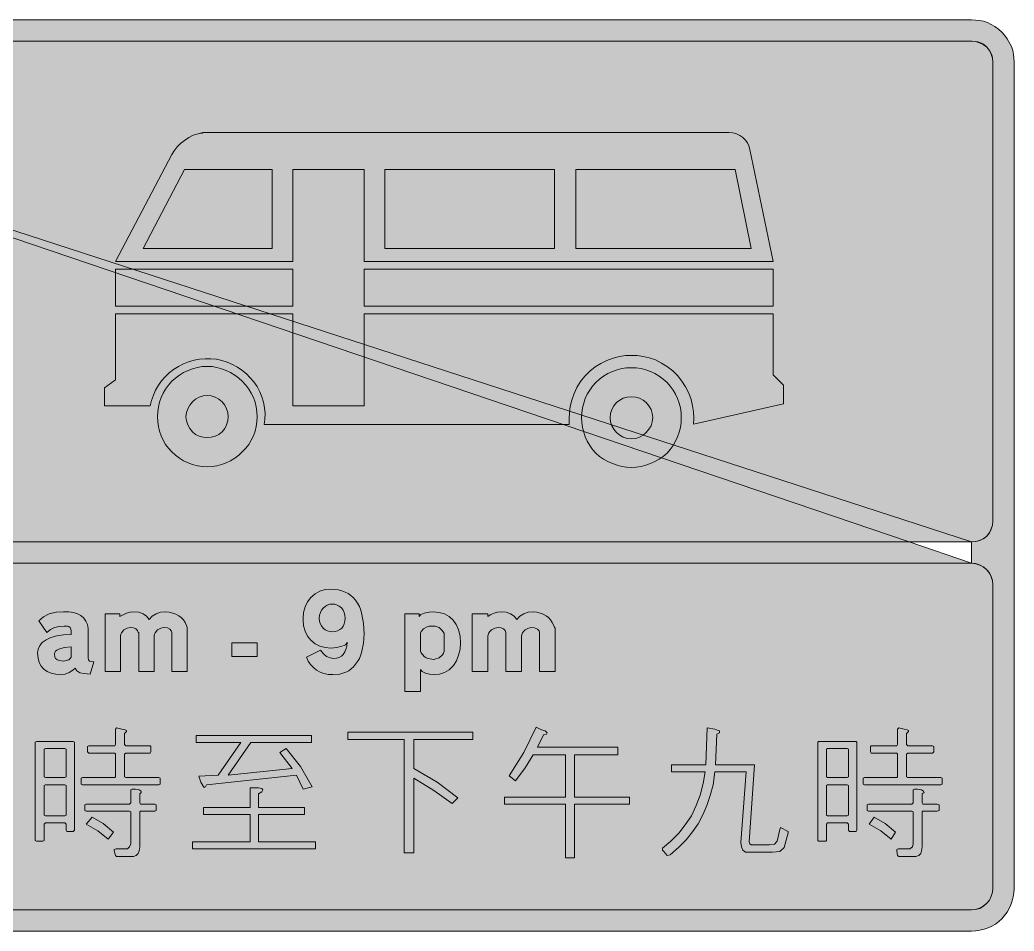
# Model space of a CAD drawing. Header units: metres. Extents: x 74 to 496, y 9 to 263.
# Drawn here: x 219.3 to 495.7, y 9.4 to 262.6 of the extents above; entities that cross this region are included whole.
import ezdxf

# ---------------------------------------------------------------- set-up
doc = ezdxf.new("R2010")
doc.units = ezdxf.units.M
for name, color, linetype, true_color in [('FILL_BLACK_000000', 7, 'Continuous', 0x000000), ('FILL_WHITE_FFFFFF', 7, 'Continuous', 0xffffff), ('FILL_YELLOW_FFFF00', 7, 'Continuous', 0xffff00), ('STROKE_BLACK_000000', 7, 'Continuous', 0x000000)]:
    doc.layers.add(name, color=color, linetype=linetype, true_color=true_color)

msp = doc.modelspace()

# ---------------------------------------------------------------- hatches: boundary and pattern name
at = {"layer": 'FILL_BLACK_000000', "true_color": 0x000000}
h = msp.add_hatch(color=7, dxfattribs=at)
h.dxf.hatch_style = 1
h.paths.add_polyline_path([(487.23, 262.24), (488.34, 261.9), (490.39, 260.75), (491.35, 260.05), (492.3, 259.2), (493.08, 258.33), (493.79, 257.36), (495, 255.24), (495.34, 254.13), (495.56, 253.01), (495.72, 250.92), (495.72, 21.24), (495.66, 20.04), (495.49, 18.88), (495.21, 17.76), (494.82, 16.67), (494.33, 15.63), (493.75, 14.63), (492.3, 12.78), (491.45, 12.01), (490.52, 11.33), (489.53, 10.75), (488.48, 10.26), (487.37, 9.87), (486.23, 9.59), (485.05, 9.42), (483.84, 9.36), (85.5, 9.36), (84.42, 9.42), (83.32, 9.61), (81, 10.26), (79.95, 10.73), (78.95, 11.32), (77.04, 12.78), (75.58, 14.72), (74.99, 15.77), (74.52, 16.92), (74.08, 18), (73.8, 19.08), (73.66, 20.16), (73.62, 21.24), (73.62, 250.92), (73.8, 253.01), (74.08, 254.13), (74.52, 255.24), (74.99, 256.31), (75.58, 257.36), (76.27, 258.33), (77.04, 259.2), (77.99, 260.05), (78.95, 260.75), (81, 261.9), (82.18, 262.24), (83.32, 262.46), (85.5, 262.62), (483.84, 262.62), (486.09, 262.46), (487.23, 262.24)])
h.paths.add_polyline_path([(79.56, 248.76), (79.56, 123.3), (79.61, 122.22), (79.92, 121.14), (80.48, 120.08), (81.18, 119.16), (82.19, 118.4), (82.72, 118.1), (83.34, 117.9), (84.42, 117.59), (85.5, 117.54), (466.56, 117.54), (483.84, 111.6), (483.84, 117.54), (485.05, 117.64), (486.2, 117.95), (487.26, 118.45), (488.16, 119.16), (488.87, 120.06), (489.38, 121.1), (489.68, 122.2), (489.78, 123.3), (489.78, 250.92), (489.68, 252), (489.38, 253.06), (488.87, 254.08), (488.16, 255.06), (487.16, 255.77), (486.07, 256.28), (484.95, 256.58), (483.84, 256.68), (85.5, 256.68), (84.32, 256.58), (83.21, 256.28), (82.16, 255.77), (81.18, 255.06), (80.47, 254.16), (79.97, 253.13), (79.66, 252.02), (79.56, 250.92), (79.56, 248.94), (73.62, 250.92), (79.56, 248.76)], flags=16)
h.paths.add_polyline_path([(85.5, 111.6), (84.39, 111.5), (83.27, 111.17), (82.18, 110.61), (81.18, 109.8), (80.47, 108.82), (79.97, 107.8), (79.66, 106.74), (79.56, 105.66), (79.56, 21.24), (79.66, 20.14), (79.97, 19.04), (80.47, 18), (81.18, 17.1), (82.18, 16.29), (83.27, 15.73), (84.39, 15.4), (85.5, 15.3), (483.84, 15.3), (485.01, 15.41), (486.18, 15.66), (487.17, 16.25), (488.16, 17.1), (488.87, 18), (489.38, 19.04), (489.68, 20.14), (489.78, 21.24), (489.78, 105.66), (489.68, 106.74), (489.38, 107.8), (488.87, 108.82), (488.16, 109.8), (487.16, 110.61), (486.07, 111.17), (484.95, 111.5), (483.84, 111.6), (85.5, 111.6)], flags=16)
h = msp.add_hatch(color=7, dxfattribs=at)
h.dxf.hatch_style = 1
h.paths.add_polyline_path([(483.84, 117.54), (466.56, 117.54), (79.56, 248.76), (79.56, 248.94), (483.84, 117.54)])
h = msp.add_hatch(color=7, dxfattribs=at)
h.dxf.hatch_style = 1
h.paths.add_polyline_path([(265.14, 229.14), (266.31, 229.93), (267.48, 230.58), (268.92, 230.94), (269.46, 231.12), (269.82, 231.12), (270, 231.12), (270.18, 231.3), (416.52, 231.3), (417.57, 231.21), (418.56, 230.95), (419.47, 230.53), (420.28, 229.97), (420.98, 229.29), (421.56, 228.49), (422, 227.6), (422.28, 226.62), (428.76, 195.48), (315, 195.48), (315, 221.04), (295.2, 221.04), (295.2, 195.48), (245.88, 195.48), (261.54, 225.18), (262.25, 226.25), (263.07, 227.3), (264.02, 228.27), (265.14, 229.14)])
h.paths.add_polyline_path([(253.62, 199.08), (289.44, 199.08), (289.44, 221.04), (265.14, 221.04), (253.62, 199.08)], flags=16)
h.paths.add_polyline_path([(367.92, 221.04), (320.76, 221.04), (320.76, 199.08), (367.92, 199.08), (367.92, 221.04)], flags=16)
h.paths.add_polyline_path([(418.14, 221.04), (373.86, 221.04), (373.86, 199.08), (422.64, 199.08), (418.14, 221.04)], flags=16)
h = msp.add_hatch(color=7, dxfattribs=at)
h.dxf.hatch_style = 1
h.paths.add_polyline_path([(295.2, 193.32), (295.2, 183.06), (245.88, 183.06), (245.88, 193.32), (295.2, 193.32)])
h = msp.add_hatch(color=7, dxfattribs=at)
h.dxf.hatch_style = 1
h.paths.add_polyline_path([(428.76, 193.32), (428.76, 183.06), (315, 183.06), (315, 193.32), (428.76, 193.32)])
h = msp.add_hatch(color=7, dxfattribs=at)
h.dxf.hatch_style = 1
h.paths.add_polyline_path([(287.47, 151.68), (287.49, 153.24), (287.35, 154.8), (287.05, 156.33), (286.61, 157.83), (286.01, 159.28), (285.28, 160.68), (284.4, 162), (283.4, 163.17), (282.29, 164.25), (281.08, 165.23), (279.79, 166.1), (278.42, 166.84), (276.98, 167.47), (275.49, 167.96), (273.96, 168.3), (272.4, 168.43), (270.84, 168.43), (269.28, 168.29), (267.75, 168.01), (266.25, 167.58), (264.8, 167.01), (263.4, 166.29), (262.08, 165.42), (260.85, 164.48), (259.73, 163.44), (258.72, 162.29), (257.83, 161.06), (257.06, 159.73), (256.44, 158.33), (255.94, 156.87), (255.6, 155.34), (242.82, 155.34), (242.82, 160.38), (245.88, 162.54), (245.88, 180.9), (295.2, 180.9), (295.2, 155.34), (315, 155.34), (315, 180.9), (428.76, 180.9), (428.76, 163.98), (431.64, 161.1), (431.64, 155.88), (406.62, 150.3), (406.68, 151.95), (406.6, 153.65), (406.34, 155.39), (405.9, 157.14), (405.26, 158.89), (404.41, 160.61), (403.37, 162.25), (402.12, 163.8), (400.81, 165.08), (399.33, 166.23), (397.72, 167.24), (396, 168.12), (394.28, 168.7), (392.6, 169.09), (390.96, 169.31), (389.34, 169.38), (387.69, 169.31), (385.99, 169.07), (384.25, 168.62), (382.5, 167.94), (380.81, 167.16), (379.24, 166.19), (377.77, 165), (376.38, 163.62), (375.16, 162.1), (374.17, 160.49), (373.39, 158.79), (372.78, 156.96), (372.34, 155.21), (372.08, 153.47), (372, 151.77), (372.06, 150.12), (287.28, 150.12), (287.47, 151.68)])
h = msp.add_hatch(color=7, dxfattribs=at)
h.dxf.hatch_style = 1
h.paths.add_polyline_path([(285.03, 149.6), (284.7, 148.29), (284.24, 147.02), (283.66, 145.79), (282.95, 144.64), (282.11, 143.55), (281.16, 142.56), (280.17, 141.61), (279.08, 140.77), (277.93, 140.06), (276.71, 139.48), (275.43, 139.02), (274.12, 138.69), (272.79, 138.49), (271.44, 138.42), (270.04, 138.49), (268.68, 138.69), (267.36, 139.02), (266.09, 139.48), (264.86, 140.06), (263.69, 140.77), (262.59, 141.61), (261.54, 142.56), (260.65, 143.55), (259.86, 144.64), (259.18, 145.79), (258.62, 147.02), (258.17, 148.29), (257.84, 149.6), (257.65, 150.93), (257.58, 152.28), (257.65, 153.68), (257.84, 155.04), (258.17, 156.36), (258.62, 157.64), (259.18, 158.86), (259.86, 160.03), (260.65, 161.13), (261.54, 162.18), (262.59, 163.08), (263.69, 163.89), (264.86, 164.6), (266.09, 165.2), (267.36, 165.67), (268.68, 166.03), (270.04, 166.25), (271.44, 166.32), (272.79, 166.25), (274.12, 166.03), (275.43, 165.67), (276.71, 165.2), (277.93, 164.6), (279.08, 163.89), (280.17, 163.08), (281.16, 162.18), (282.11, 161.13), (282.95, 160.03), (283.66, 158.86), (284.24, 157.64), (284.7, 156.36), (285.03, 155.04), (285.23, 153.68), (285.3, 152.28), (285.23, 150.93), (285.03, 149.6)])
h.paths.add_polyline_path([(276.8, 154.55), (276.29, 155.55), (275.58, 156.42), (274.68, 157.16), (273.65, 157.73), (272.54, 158.09), (271.44, 158.22), (270.26, 158.09), (269.17, 157.73), (268.17, 157.16), (267.3, 156.42), (266.56, 155.55), (266, 154.55), (265.63, 153.46), (265.5, 152.28), (265.63, 151.18), (266, 150.08), (266.56, 149.04), (267.3, 148.14), (268.17, 147.43), (269.17, 146.93), (270.26, 146.62), (271.44, 146.52), (272.54, 146.62), (273.65, 146.93), (274.68, 147.43), (275.58, 148.14), (276.29, 149.04), (276.8, 150.08), (277.1, 151.18), (277.2, 152.28), (277.1, 153.46), (276.8, 154.55)], flags=16)
h = msp.add_hatch(color=7, dxfattribs=at)
h.dxf.hatch_style = 1
h.paths.add_polyline_path([(402.94, 149.34), (402.61, 148.02), (402.17, 146.75), (401.6, 145.52), (400.92, 144.35), (400.13, 143.25), (399.24, 142.2), (398.19, 141.31), (397.06, 140.52), (395.87, 139.84), (394.63, 139.28), (393.34, 138.83), (392.03, 138.5), (390.69, 138.31), (389.34, 138.24), (387.99, 138.31), (386.65, 138.5), (385.34, 138.83), (384.05, 139.28), (382.81, 139.84), (381.62, 140.52), (380.49, 141.31), (379.44, 142.2), (378.55, 143.25), (377.76, 144.35), (377.08, 145.52), (376.52, 146.75), (376.07, 148.02), (375.74, 149.34), (375.55, 150.7), (375.48, 152.1), (375.55, 153.45), (375.74, 154.78), (376.07, 156.09), (376.52, 157.37), (377.08, 158.59), (377.76, 159.74), (378.55, 160.83), (379.44, 161.82), (380.49, 162.77), (381.62, 163.61), (382.81, 164.32), (384.05, 164.9), (385.34, 165.36), (386.65, 165.69), (387.99, 165.89), (389.34, 165.96), (390.69, 165.89), (392.03, 165.69), (393.34, 165.36), (394.63, 164.9), (395.87, 164.32), (397.06, 163.61), (398.19, 162.77), (399.24, 161.82), (400.13, 160.83), (400.92, 159.74), (401.6, 158.59), (402.17, 157.37), (402.61, 156.09), (402.94, 154.78), (403.13, 153.45), (403.2, 152.1), (403.13, 150.7), (402.94, 149.34)])
h.paths.add_polyline_path([(394.79, 154.31), (394.22, 155.34), (393.48, 156.24), (392.61, 156.95), (391.61, 157.46), (390.52, 157.76), (389.34, 157.86), (388.16, 157.76), (387.07, 157.46), (386.07, 156.95), (385.2, 156.24), (384.46, 155.34), (383.9, 154.31), (383.53, 153.2), (383.4, 152.1), (383.53, 150.92), (383.9, 149.83), (384.46, 148.83), (385.2, 147.96), (386.07, 147.22), (387.07, 146.66), (388.16, 146.29), (389.34, 146.16), (390.52, 146.29), (391.61, 146.66), (392.61, 147.22), (393.48, 147.96), (394.22, 148.83), (394.79, 149.83), (395.15, 150.92), (395.28, 152.1), (395.15, 153.2), (394.79, 154.31)], flags=16)
h = msp.add_hatch(color=7, dxfattribs=at)
h.dxf.hatch_style = 1
h.paths.add_polyline_path([(303.75, 86.45), (304.56, 85.68), (305.55, 85.28), (306.54, 85.14), (307.34, 85.21), (308.09, 85.41), (308.74, 85.75), (309.24, 86.22), (309.67, 86.94), (309.96, 87.66), (310.21, 88.58), (310.32, 89.64), (310.15, 89.27), (309.87, 88.97), (309.46, 88.73), (308.88, 88.56), (307.42, 88.16), (305.82, 88.02), (304.24, 88.16), (302.76, 88.56), (301.42, 89.24), (300.24, 90.18), (299.3, 91.36), (298.62, 92.7), (298.22, 94.18), (298.08, 95.76), (298.08, 96.3), (298.22, 97.91), (298.62, 99.45), (299.3, 100.86), (300.24, 102.06), (301.41, 103.11), (302.74, 103.84), (304.16, 104.26), (305.64, 104.4), (306.81, 104.35), (307.88, 104.2), (308.86, 103.95), (309.76, 103.61), (310.58, 103.18), (311.34, 102.65), (312.03, 102.04), (312.66, 101.34), (313.23, 100.49), (313.71, 99.55), (314.11, 98.52), (314.44, 97.4), (314.86, 94.89), (315, 91.98), (314.86, 89.42), (314.44, 87.14), (314.11, 86.12), (313.71, 85.17), (313.23, 84.3), (312.66, 83.52), (312.09, 82.83), (311.45, 82.23), (310.75, 81.74), (309.98, 81.34), (309.16, 81.03), (308.28, 80.81), (306.36, 80.64), (305.06, 80.72), (303.87, 80.97), (302.78, 81.37), (301.79, 81.92), (300.92, 82.62), (300.16, 83.45), (299.51, 84.41), (298.98, 85.5), (302.94, 87.48), (303.75, 86.45)])
h.paths.add_polyline_path([(309.51, 97.88), (309.17, 98.58), (308.7, 99.18), (308.13, 99.65), (307.51, 99.99), (306.85, 100.19), (306.18, 100.26), (305.46, 100.19), (304.78, 99.97), (304.17, 99.62), (303.64, 99.16), (303.2, 98.58), (302.86, 97.91), (302.65, 97.14), (302.58, 96.3), (302.65, 95.52), (302.85, 94.82), (303.19, 94.17), (303.66, 93.6), (304.23, 93.13), (304.85, 92.79), (305.51, 92.59), (306.18, 92.52), (306.95, 92.59), (307.65, 92.81), (308.27, 93.15), (308.79, 93.6), (309.21, 94.15), (309.52, 94.8), (309.71, 95.52), (309.78, 96.3), (309.71, 97.1), (309.51, 97.88)], flags=16)
h = msp.add_hatch(color=7, dxfattribs=at)
h.dxf.hatch_style = 1
h.paths.add_polyline_path([(228, 81.04), (226.89, 81.52), (225.97, 82.19), (225.24, 83.04), (224.71, 84.06), (224.39, 85.24), (224.28, 86.58), (224.42, 87.73), (224.84, 88.74), (225.57, 89.62), (226.62, 90.36), (227.97, 90.96), (229.59, 91.42), (231.48, 91.7), (233.64, 91.8), (233.64, 92.34), (233.62, 92.86), (233.46, 93.24), (233.28, 93.78), (232.98, 93.99), (232.61, 94.1), (231.66, 94.14), (230.24, 94.04), (228.96, 93.71), (227.81, 93.15), (226.8, 92.34), (224.64, 95.58), (225.24, 96.19), (225.95, 96.71), (227.52, 97.56), (229.43, 97.97), (231.48, 98.1), (232.95, 98.08), (234.24, 97.9), (235.37, 97.55), (236.32, 97.04), (237.09, 96.37), (237.68, 95.54), (238.09, 94.56), (238.32, 93.42), (238.32, 85.32), (238.43, 84.8), (238.68, 84.42), (239.24, 84.26), (239.94, 84.24), (238.86, 80.82), (237.22, 80.93), (235.98, 81.18), (235.15, 81.74), (234.72, 82.44), (234.08, 81.86), (233.08, 81.27), (231.91, 80.82), (230.76, 80.64), (229.29, 80.74), (228, 81.04)])
h.paths.add_polyline_path([(230.15, 87.73), (229.63, 87.45), (229.26, 87.14), (229.04, 86.79), (228.96, 86.4), (229.1, 85.48), (229.26, 85.16), (229.5, 84.96), (229.83, 84.72), (230.29, 84.56), (231.48, 84.42), (232.92, 84.78), (233.35, 85.14), (233.64, 85.5), (233.64, 88.38), (231.62, 88.15), (230.15, 87.73)], flags=16)
h = msp.add_hatch(color=7, dxfattribs=at)
h.dxf.hatch_style = 1
h.paths.add_polyline_path([(261.83, 97.76), (262.73, 97.44), (263.52, 97.02), (264.21, 96.5), (264.8, 95.87), (265.29, 95.15), (265.68, 94.32), (265.86, 93.78), (265.86, 93.67), (265.86, 93.6), (265.86, 93.49), (265.86, 93.42), (265.86, 93.06), (265.86, 81.54), (261.54, 81.54), (261.54, 92.34), (261.41, 92.86), (261, 93.24), (260.33, 93.65), (259.38, 93.78), (258.48, 93.56), (257.58, 93.06), (256.93, 92.25), (256.74, 91.85), (256.68, 91.44), (256.68, 81.54), (252.36, 81.54), (252.36, 92.34), (252.18, 92.34), (252.02, 92.94), (251.57, 93.4), (250.89, 93.68), (250.02, 93.78), (249.12, 93.56), (248.22, 93.06), (247.57, 92.25), (247.38, 91.85), (247.32, 91.44), (247.32, 81.54), (243, 81.54), (243, 97.56), (247.14, 97.56), (247.14, 96.84), (248.94, 97.74), (250, 97.99), (250.92, 98.1), (252.41, 97.97), (253.62, 97.56), (254.57, 96.89), (255.24, 95.94), (256.15, 96.89), (257.22, 97.56), (258.43, 97.97), (259.74, 98.1), (260.84, 97.98), (261.83, 97.76)])
h = msp.add_hatch(color=7, dxfattribs=at)
h.dxf.hatch_style = 1
h.paths.add_polyline_path([(341.3, 86.04), (340.68, 84.5), (339.84, 83.16), (338.69, 82.01), (337.41, 81.23), (335.99, 80.78), (334.44, 80.64), (333.22, 80.76), (332.08, 81.09), (331.17, 81.55), (330.66, 82.08), (330.66, 75.96), (326.34, 75.96), (326.34, 97.56), (330.3, 97.56), (330.3, 96.84), (330.82, 97.36), (331.74, 97.74), (333.07, 97.99), (334.26, 98.1), (335.93, 97.95), (337.42, 97.51), (338.71, 96.79), (339.8, 95.81), (340.66, 94.57), (341.3, 93.09), (341.69, 91.38), (341.82, 89.46), (341.69, 87.72), (341.3, 86.04)])
h.paths.add_polyline_path([(334.69, 84.94), (335.88, 85.32), (336.8, 86.15), (337.12, 86.61), (337.32, 87.12), (337.32, 92.16), (336.67, 92.97), (335.88, 93.78), (334.82, 94.1), (333.9, 94.14), (333.72, 94.14), (333.12, 94.08), (332.56, 93.93), (331.58, 93.38), (330.91, 92.62), (330.73, 92.21), (330.66, 91.8), (330.66, 87.66), (330.73, 87.15), (330.93, 86.67), (331.74, 85.68), (332.28, 85.34), (332.82, 85.12), (333.9, 84.96), (334.23, 84.89), (334.69, 84.94)], flags=16)
h = msp.add_hatch(color=7, dxfattribs=at)
h.dxf.hatch_style = 1
h.paths.add_polyline_path([(359.82, 93.06), (359.37, 92.66), (359.08, 92.25), (358.74, 91.44), (358.74, 81.54), (354.42, 81.54), (354.42, 92.34), (354.26, 92.94), (353.81, 93.4), (353.13, 93.68), (352.26, 93.78), (351.36, 93.56), (350.46, 93.06), (350.01, 92.66), (349.72, 92.25), (349.38, 91.44), (349.38, 81.54), (345.06, 81.54), (345.06, 97.56), (349.38, 97.56), (349.38, 96.84), (350.21, 97.36), (351.18, 97.74), (352.1, 97.99), (353.16, 98.1), (354.54, 97.97), (355.73, 97.56), (356.7, 96.89), (357.48, 95.94), (358.36, 96.89), (359.39, 97.56), (360.59, 97.97), (361.98, 98.1), (363.02, 97.98), (363.97, 97.76), (364.83, 97.44), (365.6, 97.02), (366.28, 96.5), (366.87, 95.87), (367.35, 95.15), (367.74, 94.32), (367.9, 94.05), (367.92, 93.78), (368.03, 93.67), (368.1, 93.6), (368.1, 93.49), (368.1, 93.42), (368.1, 93.06), (368.1, 81.54), (363.78, 81.54), (363.78, 92.34), (363.65, 92.86), (363.24, 93.24), (362.43, 93.65), (361.62, 93.78), (360.72, 93.56), (359.82, 93.06)])
h = msp.add_hatch(color=7, dxfattribs=at)
h.dxf.hatch_style = 1
h.paths.add_polyline_path([(285.3, 89.46), (285.3, 85.68), (278.28, 85.68), (278.28, 89.46), (285.3, 89.46)])
h = msp.add_hatch(color=7, dxfattribs=at)
h.dxf.hatch_style = 1
h.paths.add_polyline_path([(257.94, 52.02), (258.3, 51.84), (258.3, 50.22), (257.94, 50.04), (236.7, 50.04), (236.34, 50.22), (236.34, 51.84), (236.7, 52.02), (245.7, 52.02), (245.88, 52.2), (245.88, 58.5), (245.7, 58.86), (238.5, 58.86), (238.14, 59.22), (238.14, 60.66), (238.5, 60.84), (245.7, 60.84), (245.88, 61.2), (245.88, 65.52), (246.24, 65.88), (247.68, 65.52), (248.58, 65.34), (248.94, 65.16), (248.94, 64.8), (248.4, 64.26), (248.4, 61.2), (248.76, 60.84), (255.6, 60.84), (255.78, 60.66), (255.78, 59.22), (255.6, 58.86), (248.76, 58.86), (248.4, 58.5), (248.4, 52.2), (248.76, 52.02), (257.94, 52.02)])
h = msp.add_hatch(color=7, dxfattribs=at)
h.dxf.hatch_style = 1
h.paths.add_polyline_path([(300.42, 61.74), (283.5, 61.74), (277.2, 52.74), (295.02, 54.54), (291.6, 59.04), (293.4, 60.12), (297.36, 55.08), (300.6, 49.5), (298.08, 48.78), (296.28, 52.74), (271.26, 50.04), (270.9, 49.5), (270.54, 49.32), (270.18, 49.86), (269.64, 50.76), (269.1, 52.38), (274.5, 52.74), (280.8, 61.74), (268.38, 61.74), (268.38, 63.72), (300.42, 63.72), (300.42, 61.74)])
h = msp.add_hatch(color=7, dxfattribs=at)
h.dxf.hatch_style = 1
h.paths.add_polyline_path([(326.16, 62.64), (310.5, 62.64), (310.5, 64.62), (345.24, 64.62), (345.24, 62.64), (328.86, 62.64), (328.86, 54.54), (335.34, 50.76), (341.1, 46.44), (339.48, 44.82), (334.44, 48.42), (328.86, 51.84), (328.86, 31.14), (326.16, 31.14), (326.16, 62.64)])
h = msp.add_hatch(color=7, dxfattribs=at)
h.dxf.hatch_style = 1
h.paths.add_polyline_path([(364.32, 65.34), (365.4, 64.98), (365.94, 64.44), (365.76, 64.08), (364.86, 63.9), (363.24, 60.48), (385.56, 60.48), (385.56, 58.32), (373.5, 58.32), (373.5, 46.62), (388.8, 46.62), (388.8, 44.64), (373.5, 44.64), (373.5, 29.7), (370.98, 29.7), (370.98, 44.64), (354.06, 44.64), (354.06, 46.62), (370.98, 46.62), (370.98, 58.32), (361.98, 58.32), (359.82, 54.72), (357.12, 51.12), (355.32, 52.56), (359.46, 59.04), (362.88, 66.06), (364.32, 65.34)])
h = msp.add_hatch(color=7, dxfattribs=at)
h.dxf.hatch_style = 1
h.paths.add_polyline_path([(421.2, 53.64), (412.56, 53.64), (412.02, 50.04), (411.22, 47.02), (410.28, 44.24), (409.18, 41.64), (407.88, 39.22), (406.35, 36.93), (404.57, 34.75), (402.51, 32.65), (400.14, 30.6), (399.24, 30.42), (398.34, 31.5), (397.98, 31.86), (397.98, 32.4), (400.32, 34.38), (402.48, 36.54), (404.28, 38.88), (406.08, 41.4), (407.34, 44.28), (408.42, 47.16), (409.32, 50.4), (409.86, 53.64), (400.5, 53.64), (400.5, 55.62), (410.04, 55.62), (410.4, 65.88), (412.56, 65.52), (413.46, 65.16), (413.82, 64.98), (413.82, 64.44), (413.1, 64.08), (412.74, 55.62), (423.54, 55.62), (422.1, 34.2), (422.28, 33.66), (422.64, 33.3), (427.68, 33.3), (429.12, 33.48), (429.84, 34.38), (430.56, 37.62), (430.74, 38.16), (432.9, 37.08), (432.9, 36.72), (431.82, 32.58), (430.56, 31.5), (428.58, 31.32), (421.02, 31.32), (420.3, 31.86), (419.94, 32.76), (419.76, 34.02), (421.2, 53.64)])
h = msp.add_hatch(color=7, dxfattribs=at)
h.dxf.hatch_style = 1
h.paths.add_polyline_path([(454.14, 50.04), (453.78, 50.22), (453.78, 51.84), (454.14, 52.02), (463.14, 52.02), (463.32, 52.2), (463.32, 58.5), (463.14, 58.86), (455.94, 58.86), (455.76, 59.22), (455.76, 60.66), (455.94, 60.84), (463.14, 60.84), (463.32, 61.2), (463.32, 65.52), (463.68, 65.88), (465.12, 65.52), (466.02, 65.34), (466.38, 65.16), (466.38, 64.8), (465.84, 64.26), (465.84, 61.2), (466.2, 60.84), (473.04, 60.84), (473.4, 60.66), (473.4, 59.22), (473.04, 58.86), (466.2, 58.86), (465.84, 58.5), (465.84, 52.2), (466.2, 52.02), (475.38, 52.02), (475.74, 51.84), (475.74, 50.22), (475.38, 50.04), (454.14, 50.04)])
h = msp.add_hatch(color=7, dxfattribs=at)
h.dxf.hatch_style = 1
h.paths.add_polyline_path([(232.38, 37.08), (232.2, 37.44), (232.2, 39.06), (231.84, 39.42), (226.44, 39.42), (226.08, 39.06), (226.08, 34.56), (225.72, 34.38), (223.92, 34.38), (223.56, 34.56), (223.56, 61.92), (223.92, 62.1), (234.18, 62.1), (234.54, 61.92), (234.54, 37.44), (234.18, 37.08), (232.38, 37.08)])
h.paths.add_polyline_path([(232.2, 49.86), (231.84, 50.04), (226.44, 50.04), (226.08, 49.86), (226.08, 41.58), (226.44, 41.4), (231.84, 41.4), (232.2, 41.58), (232.2, 49.86)], flags=16)
h.paths.add_polyline_path([(232.2, 52.2), (232.2, 59.94), (231.84, 60.12), (226.44, 60.12), (226.08, 59.94), (226.08, 52.2), (226.44, 52.02), (231.84, 52.02), (232.2, 52.2)], flags=16)
h = msp.add_hatch(color=7, dxfattribs=at)
h.dxf.hatch_style = 1
h.paths.add_polyline_path([(450, 37.08), (449.64, 37.44), (449.64, 39.06), (449.28, 39.42), (443.88, 39.42), (443.52, 39.06), (443.52, 34.56), (443.34, 34.38), (441.36, 34.38), (441.18, 34.56), (441.18, 61.92), (441.36, 62.1), (451.8, 62.1), (451.98, 61.92), (451.98, 37.44), (451.8, 37.08), (450, 37.08)])
h.paths.add_polyline_path([(449.28, 50.04), (443.88, 50.04), (443.52, 49.86), (443.52, 41.58), (443.88, 41.4), (449.28, 41.4), (449.64, 41.58), (449.64, 49.86), (449.28, 50.04)], flags=16)
h.paths.add_polyline_path([(449.64, 52.2), (449.64, 59.94), (449.28, 60.12), (443.88, 60.12), (443.52, 59.94), (443.52, 52.2), (443.88, 52.02), (449.28, 52.02), (449.64, 52.2)], flags=16)
h = msp.add_hatch(color=7, dxfattribs=at)
h.dxf.hatch_style = 1
h.paths.add_polyline_path([(249.84, 42.66), (237.78, 42.66), (237.42, 42.84), (237.42, 44.46), (237.78, 44.64), (249.84, 44.64), (250.2, 45), (250.2, 48.6), (250.56, 48.78), (251.46, 48.78), (252.54, 48.6), (253.08, 48.24), (253.08, 47.88), (252.72, 47.52), (252.72, 45), (252.9, 44.64), (256.86, 44.64), (257.22, 44.46), (257.22, 42.84), (256.86, 42.66), (252.9, 42.66), (252.72, 42.48), (252.72, 32.76), (252.54, 31.68), (252.18, 30.96), (251.64, 30.42), (250.92, 30.06), (246.24, 30.06), (245.88, 30.42), (245.52, 31.68), (245.52, 32.04), (246.06, 32.22), (249.3, 32.22), (249.84, 32.76), (250.2, 33.66), (250.2, 42.48), (249.84, 42.66)])
h = msp.add_hatch(color=7, dxfattribs=at)
h.dxf.hatch_style = 1
h.paths.add_polyline_path([(267.3, 34.2), (283.32, 34.2), (283.32, 41.76), (270.36, 41.76), (270.36, 43.74), (283.32, 43.74), (283.32, 49.14), (285.66, 49.14), (286.56, 48.96), (286.92, 48.6), (286.56, 48.06), (285.66, 47.52), (285.66, 43.74), (298.44, 43.74), (298.44, 41.76), (285.66, 41.76), (285.66, 34.2), (301.5, 34.2), (301.5, 32.22), (267.3, 32.22), (267.3, 34.2)])
h = msp.add_hatch(color=7, dxfattribs=at)
h.dxf.hatch_style = 1
h.paths.add_polyline_path([(467.28, 44.64), (467.64, 45), (467.64, 48.6), (468, 48.78), (468.9, 48.78), (469.98, 48.6), (470.52, 48.24), (470.7, 47.88), (470.16, 47.52), (470.16, 45), (470.34, 44.64), (474.3, 44.64), (474.84, 44.46), (474.84, 42.84), (474.3, 42.66), (470.34, 42.66), (470.16, 42.48), (470.16, 32.76), (469.98, 31.68), (469.8, 30.96), (469.26, 30.42), (468.36, 30.06), (463.68, 30.06), (463.32, 30.42), (463.14, 31.68), (463.14, 32.04), (463.5, 32.22), (466.74, 32.22), (467.46, 32.76), (467.64, 33.66), (467.64, 42.48), (467.28, 42.66), (455.22, 42.66), (454.86, 42.84), (454.86, 44.46), (455.22, 44.64), (467.28, 44.64)])
h = msp.add_hatch(color=7, dxfattribs=at)
h.dxf.hatch_style = 1
h.paths.add_polyline_path([(243.9, 34.92), (241.02, 37.26), (237.78, 39.06), (239.4, 41.04), (242.46, 39.24), (245.34, 36.9), (243.9, 34.92)])
h = msp.add_hatch(color=7, dxfattribs=at)
h.dxf.hatch_style = 1
h.paths.add_polyline_path([(458.64, 37.26), (455.4, 39.06), (456.84, 41.04), (459.9, 39.24), (462.78, 36.9), (461.52, 34.92), (458.64, 37.26)])
at = {"layer": 'FILL_WHITE_FFFFFF', "true_color": 0xffffff}
h = msp.add_hatch(color=7, dxfattribs=at)
h.dxf.hatch_style = 1
h.paths.add_polyline_path([(485.05, 111.47), (486.2, 111.11), (487.26, 110.54), (488.16, 109.8), (488.87, 108.93), (489.38, 107.93), (489.68, 106.84), (489.78, 105.66), (489.78, 21.24), (489.68, 20.14), (489.38, 19.04), (488.87, 18), (488.16, 17.1), (487.16, 16.29), (486.07, 15.73), (484.95, 15.4), (483.84, 15.3), (85.5, 15.3), (84.42, 15.41), (83.34, 15.66), (82.19, 16.25), (81.18, 17.1), (80.47, 18), (79.97, 19.04), (79.66, 20.14), (79.56, 21.24), (79.56, 105.66), (79.66, 106.74), (79.97, 107.8), (80.47, 108.82), (81.18, 109.8), (82.18, 110.61), (83.27, 111.17), (84.39, 111.5), (85.5, 111.6), (483.84, 111.6), (485.05, 111.47)])
at = {"layer": 'FILL_YELLOW_FFFF00', "true_color": 0xffff00}
h = msp.add_hatch(color=7, dxfattribs=at)
h.dxf.hatch_style = 1
h.paths.add_polyline_path([(79.66, 252), (79.97, 253.06), (80.47, 254.08), (81.18, 255.06), (82.19, 255.83), (82.72, 256.12), (83.34, 256.32), (84.42, 256.64), (85.5, 256.68), (484.02, 256.68), (485.03, 256.64), (485.61, 256.53), (486.18, 256.32), (486.69, 256.12), (487.17, 255.83), (488.16, 255.06), (488.86, 254.14), (489.42, 253.08), (489.63, 252.51), (489.74, 251.93), (489.78, 250.92), (489.78, 123.3), (489.68, 122.22), (489.38, 121.16), (488.87, 120.14), (488.16, 119.16), (487.16, 118.38), (486.09, 117.88), (485.02, 117.62), (484.02, 117.54), (85.5, 117.54), (84.42, 117.59), (83.34, 117.9), (82.72, 118.1), (82.19, 118.4), (81.18, 119.16), (80.48, 120.08), (79.92, 121.14), (79.61, 122.22), (79.56, 123.3), (79.56, 250.92), (79.66, 252)])

# ---------------------------------------------------------------- linework, layer by layer
at = {"layer": 'FILL_BLACK_000000', "lineweight": 0, "true_color": 0x000000}
for points in [[(85.5, 262.62), (483.84, 262.62), (486.09, 262.46), (487.23, 262.24), (488.34, 261.9), (490.39, 260.75), (491.35, 260.05), (492.3, 259.2), (493.08, 258.33), (493.79, 257.36), (495, 255.24), (495.34, 254.13), (495.56, 253.01), (495.72, 250.92), (495.72, 21.24), (495.66, 20.04), (495.49, 18.88), (495.21, 17.76), (494.82, 16.67), (494.33, 15.63), (493.75, 14.63), (492.3, 12.78), (491.45, 12.01), (490.52, 11.33), (489.53, 10.75), (488.48, 10.26), (487.37, 9.87), (486.23, 9.59), (485.05, 9.42), (483.84, 9.36), (85.5, 9.36)], [(85.5, 117.54), (466.56, 117.54), (483.84, 111.6), (483.84, 117.54), (485.05, 117.64), (486.2, 117.95), (487.26, 118.45), (488.16, 119.16), (488.87, 120.06), (489.38, 121.1), (489.68, 122.2), (489.78, 123.3), (489.78, 250.92), (489.68, 252), (489.38, 253.06), (488.87, 254.08), (488.16, 255.06), (487.16, 255.77), (486.07, 256.28), (484.95, 256.58), (483.84, 256.68), (85.5, 256.68)], [(85.5, 15.3), (483.84, 15.3), (485.01, 15.41), (486.18, 15.66), (487.17, 16.25), (488.16, 17.1), (488.87, 18), (489.38, 19.04), (489.68, 20.14), (489.78, 21.24), (489.78, 105.66), (489.68, 106.74), (489.38, 107.8), (488.87, 108.82), (488.16, 109.8), (487.16, 110.61), (486.07, 111.17), (484.95, 111.5), (483.84, 111.6), (85.5, 111.6)]]:
    msp.add_lwpolyline(points, dxfattribs=at)
for points in [[(483.84, 117.54), (466.56, 117.54), (79.56, 248.76), (79.56, 248.94)], [(265.14, 229.14), (266.31, 229.93), (267.48, 230.58), (268.92, 230.94), (269.46, 231.12), (269.82, 231.12), (270, 231.12), (270.18, 231.3), (416.52, 231.3), (417.57, 231.21), (418.56, 230.95), (419.47, 230.53), (420.28, 229.97), (420.98, 229.29), (421.56, 228.49), (422, 227.6), (422.28, 226.62), (428.76, 195.48), (315, 195.48), (315, 221.04), (295.2, 221.04), (295.2, 195.48), (245.88, 195.48), (261.54, 225.18), (262.25, 226.25), (263.07, 227.3), (264.02, 228.27)], [(253.62, 199.08), (289.44, 199.08), (289.44, 221.04), (265.14, 221.04)], [(367.92, 221.04), (320.76, 221.04), (320.76, 199.08), (367.92, 199.08)], [(418.14, 221.04), (373.86, 221.04), (373.86, 199.08), (422.64, 199.08)], [(295.2, 193.32), (295.2, 183.06), (245.88, 183.06), (245.88, 193.32)], [(428.76, 193.32), (428.76, 183.06), (315, 183.06), (315, 193.32)], [(287.47, 151.68), (287.49, 153.24), (287.35, 154.8), (287.05, 156.33), (286.61, 157.83), (286.01, 159.28), (285.28, 160.68), (284.4, 162), (283.4, 163.17), (282.29, 164.25), (281.08, 165.23), (279.79, 166.1), (278.42, 166.84), (276.98, 167.47), (275.49, 167.96), (273.96, 168.3), (272.4, 168.43), (270.84, 168.43), (269.28, 168.29), (267.75, 168.01), (266.25, 167.58), (264.8, 167.01), (263.4, 166.29), (262.08, 165.42), (260.85, 164.48), (259.73, 163.44), (258.72, 162.29), (257.83, 161.06), (257.06, 159.73), (256.44, 158.33), (255.94, 156.87), (255.6, 155.34), (242.82, 155.34), (242.82, 160.38), (245.88, 162.54), (245.88, 180.9), (295.2, 180.9), (295.2, 155.34), (315, 155.34), (315, 180.9), (428.76, 180.9), (428.76, 163.98), (431.64, 161.1), (431.64, 155.88), (406.62, 150.3), (406.68, 151.95), (406.6, 153.65), (406.34, 155.39), (405.9, 157.14), (405.26, 158.89), (404.41, 160.61), (403.37, 162.25), (402.12, 163.8), (400.81, 165.08), (399.33, 166.23), (397.72, 167.24), (396, 168.12), (394.28, 168.7), (392.6, 169.09), (390.96, 169.31), (389.34, 169.38), (387.69, 169.31), (385.99, 169.07), (384.25, 168.62), (382.5, 167.94), (380.81, 167.16), (379.24, 166.19), (377.77, 165), (376.38, 163.62), (375.16, 162.1), (374.17, 160.49), (373.39, 158.79), (372.78, 156.96), (372.34, 155.21), (372.08, 153.47), (372, 151.77), (372.06, 150.12), (287.28, 150.12)], [(285.03, 149.6), (284.7, 148.29), (284.24, 147.02), (283.66, 145.79), (282.95, 144.64), (282.11, 143.55), (281.16, 142.56), (280.17, 141.61), (279.08, 140.77), (277.93, 140.06), (276.71, 139.48), (275.43, 139.02), (274.12, 138.69), (272.79, 138.49), (271.44, 138.42), (270.04, 138.49), (268.68, 138.69), (267.36, 139.02), (266.09, 139.48), (264.86, 140.06), (263.69, 140.77), (262.59, 141.61), (261.54, 142.56), (260.65, 143.55), (259.86, 144.64), (259.18, 145.79), (258.62, 147.02), (258.17, 148.29), (257.84, 149.6), (257.65, 150.93), (257.58, 152.28), (257.65, 153.68), (257.84, 155.04), (258.17, 156.36), (258.62, 157.64), (259.18, 158.86), (259.86, 160.03), (260.65, 161.13), (261.54, 162.18), (262.59, 163.08), (263.69, 163.89), (264.86, 164.6), (266.09, 165.2), (267.36, 165.67), (268.68, 166.03), (270.04, 166.25), (271.44, 166.32), (272.79, 166.25), (274.12, 166.03), (275.43, 165.67), (276.71, 165.2), (277.93, 164.6), (279.08, 163.89), (280.17, 163.08), (281.16, 162.18), (282.11, 161.13), (282.95, 160.03), (283.66, 158.86), (284.24, 157.64), (284.7, 156.36), (285.03, 155.04), (285.23, 153.68), (285.3, 152.28), (285.23, 150.93)], [(402.94, 149.34), (402.61, 148.02), (402.17, 146.75), (401.6, 145.52), (400.92, 144.35), (400.13, 143.25), (399.24, 142.2), (398.19, 141.31), (397.06, 140.52), (395.87, 139.84), (394.63, 139.28), (393.34, 138.83), (392.03, 138.5), (390.69, 138.31), (389.34, 138.24), (387.99, 138.31), (386.65, 138.5), (385.34, 138.83), (384.05, 139.28), (382.81, 139.84), (381.62, 140.52), (380.49, 141.31), (379.44, 142.2), (378.55, 143.25), (377.76, 144.35), (377.08, 145.52), (376.52, 146.75), (376.07, 148.02), (375.74, 149.34), (375.55, 150.7), (375.48, 152.1), (375.55, 153.45), (375.74, 154.78), (376.07, 156.09), (376.52, 157.37), (377.08, 158.59), (377.76, 159.74), (378.55, 160.83), (379.44, 161.82), (380.49, 162.77), (381.62, 163.61), (382.81, 164.32), (384.05, 164.9), (385.34, 165.36), (386.65, 165.69), (387.99, 165.89), (389.34, 165.96), (390.69, 165.89), (392.03, 165.69), (393.34, 165.36), (394.63, 164.9), (395.87, 164.32), (397.06, 163.61), (398.19, 162.77), (399.24, 161.82), (400.13, 160.83), (400.92, 159.74), (401.6, 158.59), (402.17, 157.37), (402.61, 156.09), (402.94, 154.78), (403.13, 153.45), (403.2, 152.1), (403.13, 150.7)], [(276.8, 154.55), (276.29, 155.55), (275.58, 156.42), (274.68, 157.16), (273.65, 157.73), (272.54, 158.09), (271.44, 158.22), (270.26, 158.09), (269.17, 157.73), (268.17, 157.16), (267.3, 156.42), (266.56, 155.55), (266, 154.55), (265.63, 153.46), (265.5, 152.28), (265.63, 151.18), (266, 150.08), (266.56, 149.04), (267.3, 148.14), (268.17, 147.43), (269.17, 146.93), (270.26, 146.62), (271.44, 146.52), (272.54, 146.62), (273.65, 146.93), (274.68, 147.43), (275.58, 148.14), (276.29, 149.04), (276.8, 150.08), (277.1, 151.18), (277.2, 152.28), (277.1, 153.46)], [(394.79, 154.31), (394.22, 155.34), (393.48, 156.24), (392.61, 156.95), (391.61, 157.46), (390.52, 157.76), (389.34, 157.86), (388.16, 157.76), (387.07, 157.46), (386.07, 156.95), (385.2, 156.24), (384.46, 155.34), (383.9, 154.31), (383.53, 153.2), (383.4, 152.1), (383.53, 150.92), (383.9, 149.83), (384.46, 148.83), (385.2, 147.96), (386.07, 147.22), (387.07, 146.66), (388.16, 146.29), (389.34, 146.16), (390.52, 146.29), (391.61, 146.66), (392.61, 147.22), (393.48, 147.96), (394.22, 148.83), (394.79, 149.83), (395.15, 150.92), (395.28, 152.1), (395.15, 153.2)], [(303.75, 86.45), (304.56, 85.68), (305.55, 85.28), (306.54, 85.14), (307.34, 85.21), (308.09, 85.41), (308.74, 85.75), (309.24, 86.22), (309.67, 86.94), (309.96, 87.66), (310.21, 88.58), (310.32, 89.64), (310.15, 89.27), (309.87, 88.97), (309.46, 88.73), (308.88, 88.56), (307.42, 88.16), (305.82, 88.02), (304.24, 88.16), (302.76, 88.56), (301.42, 89.24), (300.24, 90.18), (299.3, 91.36), (298.62, 92.7), (298.22, 94.18), (298.08, 95.76), (298.08, 96.3), (298.22, 97.91), (298.62, 99.45), (299.3, 100.86), (300.24, 102.06), (301.41, 103.11), (302.74, 103.84), (304.16, 104.26), (305.64, 104.4), (306.81, 104.35), (307.88, 104.2), (308.86, 103.95), (309.76, 103.61), (310.58, 103.18), (311.34, 102.65), (312.03, 102.04), (312.66, 101.34), (313.23, 100.49), (313.71, 99.55), (314.11, 98.52), (314.44, 97.4), (314.86, 94.89), (315, 91.98), (314.86, 89.42), (314.44, 87.14), (314.11, 86.12), (313.71, 85.17), (313.23, 84.3), (312.66, 83.52), (312.09, 82.83), (311.45, 82.23), (310.75, 81.74), (309.98, 81.34), (309.16, 81.03), (308.28, 80.81), (306.36, 80.64), (305.06, 80.72), (303.87, 80.97), (302.78, 81.37), (301.79, 81.92), (300.92, 82.62), (300.16, 83.45), (299.51, 84.41), (298.98, 85.5), (302.94, 87.48)], [(309.51, 97.88), (309.17, 98.58), (308.7, 99.18), (308.13, 99.65), (307.51, 99.99), (306.85, 100.19), (306.18, 100.26), (305.46, 100.19), (304.78, 99.97), (304.17, 99.62), (303.64, 99.16), (303.2, 98.58), (302.86, 97.91), (302.65, 97.14), (302.58, 96.3), (302.65, 95.52), (302.85, 94.82), (303.19, 94.17), (303.66, 93.6), (304.23, 93.13), (304.85, 92.79), (305.51, 92.59), (306.18, 92.52), (306.95, 92.59), (307.65, 92.81), (308.27, 93.15), (308.79, 93.6), (309.21, 94.15), (309.52, 94.8), (309.71, 95.52), (309.78, 96.3), (309.71, 97.1)], [(228, 81.04), (226.89, 81.52), (225.97, 82.19), (225.24, 83.04), (224.71, 84.06), (224.39, 85.24), (224.28, 86.58), (224.42, 87.73), (224.84, 88.74), (225.57, 89.62), (226.62, 90.36), (227.97, 90.96), (229.59, 91.42), (231.48, 91.7), (233.64, 91.8), (233.64, 92.34), (233.62, 92.86), (233.46, 93.24), (233.28, 93.78), (232.98, 93.99), (232.61, 94.1), (231.66, 94.14), (230.24, 94.04), (228.96, 93.71), (227.81, 93.15), (226.8, 92.34), (224.64, 95.58), (225.24, 96.19), (225.95, 96.71), (227.52, 97.56), (229.43, 97.97), (231.48, 98.1), (232.95, 98.08), (234.24, 97.9), (235.37, 97.55), (236.32, 97.04), (237.09, 96.37), (237.68, 95.54), (238.09, 94.56), (238.32, 93.42), (238.32, 85.32), (238.43, 84.8), (238.68, 84.42), (239.24, 84.26), (239.94, 84.24), (238.86, 80.82), (237.22, 80.93), (235.98, 81.18), (235.15, 81.74), (234.72, 82.44), (234.08, 81.86), (233.08, 81.27), (231.91, 80.82), (230.76, 80.64), (229.29, 80.74)], [(261.83, 97.76), (262.73, 97.44), (263.52, 97.02), (264.21, 96.5), (264.8, 95.87), (265.29, 95.15), (265.68, 94.32), (265.86, 93.78), (265.86, 93.67), (265.86, 93.6), (265.86, 93.49), (265.86, 93.42), (265.86, 93.06), (265.86, 81.54), (261.54, 81.54), (261.54, 92.34), (261.41, 92.86), (261, 93.24), (260.33, 93.65), (259.38, 93.78), (258.48, 93.56), (257.58, 93.06), (256.93, 92.25), (256.74, 91.85), (256.68, 91.44), (256.68, 81.54), (252.36, 81.54), (252.36, 92.34), (252.18, 92.34), (252.02, 92.94), (251.57, 93.4), (250.89, 93.68), (250.02, 93.78), (249.12, 93.56), (248.22, 93.06), (247.57, 92.25), (247.38, 91.85), (247.32, 91.44), (247.32, 81.54), (243, 81.54), (243, 97.56), (247.14, 97.56), (247.14, 96.84), (248.94, 97.74), (250, 97.99), (250.92, 98.1), (252.41, 97.97), (253.62, 97.56), (254.57, 96.89), (255.24, 95.94), (256.15, 96.89), (257.22, 97.56), (258.43, 97.97), (259.74, 98.1), (260.84, 97.98)], [(341.3, 86.04), (340.68, 84.5), (339.84, 83.16), (338.69, 82.01), (337.41, 81.23), (335.99, 80.78), (334.44, 80.64), (333.22, 80.76), (332.08, 81.09), (331.17, 81.55), (330.66, 82.08), (330.66, 75.96), (326.34, 75.96), (326.34, 97.56), (330.3, 97.56), (330.3, 96.84), (330.82, 97.36), (331.74, 97.74), (333.07, 97.99), (334.26, 98.1), (335.93, 97.95), (337.42, 97.51), (338.71, 96.79), (339.8, 95.81), (340.66, 94.57), (341.3, 93.09), (341.69, 91.38), (341.82, 89.46), (341.69, 87.72)], [(359.82, 93.06), (359.37, 92.66), (359.08, 92.25), (358.74, 91.44), (358.74, 81.54), (354.42, 81.54), (354.42, 92.34), (354.26, 92.94), (353.81, 93.4), (353.13, 93.68), (352.26, 93.78), (351.36, 93.56), (350.46, 93.06), (350.01, 92.66), (349.72, 92.25), (349.38, 91.44), (349.38, 81.54), (345.06, 81.54), (345.06, 97.56), (349.38, 97.56), (349.38, 96.84), (350.21, 97.36), (351.18, 97.74), (352.1, 97.99), (353.16, 98.1), (354.54, 97.97), (355.73, 97.56), (356.7, 96.89), (357.48, 95.94), (358.36, 96.89), (359.39, 97.56), (360.59, 97.97), (361.98, 98.1), (363.02, 97.98), (363.97, 97.76), (364.83, 97.44), (365.6, 97.02), (366.28, 96.5), (366.87, 95.87), (367.35, 95.15), (367.74, 94.32), (367.9, 94.05), (367.92, 93.78), (368.03, 93.67), (368.1, 93.6), (368.1, 93.49), (368.1, 93.42), (368.1, 93.06), (368.1, 81.54), (363.78, 81.54), (363.78, 92.34), (363.65, 92.86), (363.24, 93.24), (362.43, 93.65), (361.62, 93.78), (360.72, 93.56)], [(334.69, 84.94), (335.88, 85.32), (336.8, 86.15), (337.12, 86.61), (337.32, 87.12), (337.32, 92.16), (336.67, 92.97), (335.88, 93.78), (334.82, 94.1), (333.9, 94.14), (333.72, 94.14), (333.12, 94.08), (332.56, 93.93), (331.58, 93.38), (330.91, 92.62), (330.73, 92.21), (330.66, 91.8), (330.66, 87.66), (330.73, 87.15), (330.93, 86.67), (331.74, 85.68), (332.28, 85.34), (332.82, 85.12), (333.9, 84.96), (334.23, 84.89)], [(285.3, 89.46), (285.3, 85.68), (278.28, 85.68), (278.28, 89.46)], [(230.15, 87.73), (229.63, 87.45), (229.26, 87.14), (229.04, 86.79), (228.96, 86.4), (229.1, 85.48), (229.26, 85.16), (229.5, 84.96), (229.83, 84.72), (230.29, 84.56), (231.48, 84.42), (232.92, 84.78), (233.35, 85.14), (233.64, 85.5), (233.64, 88.38), (231.62, 88.15)], [(257.94, 52.02), (258.3, 51.84), (258.3, 50.22), (257.94, 50.04), (236.7, 50.04), (236.34, 50.22), (236.34, 51.84), (236.7, 52.02), (245.7, 52.02), (245.88, 52.2), (245.88, 58.5), (245.7, 58.86), (238.5, 58.86), (238.14, 59.22), (238.14, 60.66), (238.5, 60.84), (245.7, 60.84), (245.88, 61.2), (245.88, 65.52), (246.24, 65.88), (247.68, 65.52), (248.58, 65.34), (248.94, 65.16), (248.94, 64.8), (248.4, 64.26), (248.4, 61.2), (248.76, 60.84), (255.6, 60.84), (255.78, 60.66), (255.78, 59.22), (255.6, 58.86), (248.76, 58.86), (248.4, 58.5), (248.4, 52.2), (248.76, 52.02)], [(300.42, 61.74), (283.5, 61.74), (277.2, 52.74), (295.02, 54.54), (291.6, 59.04), (293.4, 60.12), (297.36, 55.08), (300.6, 49.5), (298.08, 48.78), (296.28, 52.74), (271.26, 50.04), (270.9, 49.5), (270.54, 49.32), (270.18, 49.86), (269.64, 50.76), (269.1, 52.38), (274.5, 52.74), (280.8, 61.74), (268.38, 61.74), (268.38, 63.72), (300.42, 63.72)], [(326.16, 62.64), (310.5, 62.64), (310.5, 64.62), (345.24, 64.62), (345.24, 62.64), (328.86, 62.64), (328.86, 54.54), (335.34, 50.76), (341.1, 46.44), (339.48, 44.82), (334.44, 48.42), (328.86, 51.84), (328.86, 31.14), (326.16, 31.14)], [(364.32, 65.34), (365.4, 64.98), (365.94, 64.44), (365.76, 64.08), (364.86, 63.9), (363.24, 60.48), (385.56, 60.48), (385.56, 58.32), (373.5, 58.32), (373.5, 46.62), (388.8, 46.62), (388.8, 44.64), (373.5, 44.64), (373.5, 29.7), (370.98, 29.7), (370.98, 44.64), (354.06, 44.64), (354.06, 46.62), (370.98, 46.62), (370.98, 58.32), (361.98, 58.32), (359.82, 54.72), (357.12, 51.12), (355.32, 52.56), (359.46, 59.04), (362.88, 66.06)], [(421.2, 53.64), (412.56, 53.64), (412.02, 50.04), (411.22, 47.02), (410.28, 44.24), (409.18, 41.64), (407.88, 39.22), (406.35, 36.93), (404.57, 34.75), (402.51, 32.65), (400.14, 30.6), (399.24, 30.42), (398.34, 31.5), (397.98, 31.86), (397.98, 32.4), (400.32, 34.38), (402.48, 36.54), (404.28, 38.88), (406.08, 41.4), (407.34, 44.28), (408.42, 47.16), (409.32, 50.4), (409.86, 53.64), (400.5, 53.64), (400.5, 55.62), (410.04, 55.62), (410.4, 65.88), (412.56, 65.52), (413.46, 65.16), (413.82, 64.98), (413.82, 64.44), (413.1, 64.08), (412.74, 55.62), (423.54, 55.62), (422.1, 34.2), (422.28, 33.66), (422.64, 33.3), (427.68, 33.3), (429.12, 33.48), (429.84, 34.38), (430.56, 37.62), (430.74, 38.16), (432.9, 37.08), (432.9, 36.72), (431.82, 32.58), (430.56, 31.5), (428.58, 31.32), (421.02, 31.32), (420.3, 31.86), (419.94, 32.76), (419.76, 34.02)], [(454.14, 50.04), (453.78, 50.22), (453.78, 51.84), (454.14, 52.02), (463.14, 52.02), (463.32, 52.2), (463.32, 58.5), (463.14, 58.86), (455.94, 58.86), (455.76, 59.22), (455.76, 60.66), (455.94, 60.84), (463.14, 60.84), (463.32, 61.2), (463.32, 65.52), (463.68, 65.88), (465.12, 65.52), (466.02, 65.34), (466.38, 65.16), (466.38, 64.8), (465.84, 64.26), (465.84, 61.2), (466.2, 60.84), (473.04, 60.84), (473.4, 60.66), (473.4, 59.22), (473.04, 58.86), (466.2, 58.86), (465.84, 58.5), (465.84, 52.2), (466.2, 52.02), (475.38, 52.02), (475.74, 51.84), (475.74, 50.22), (475.38, 50.04)], [(232.38, 37.08), (232.2, 37.44), (232.2, 39.06), (231.84, 39.42), (226.44, 39.42), (226.08, 39.06), (226.08, 34.56), (225.72, 34.38), (223.92, 34.38), (223.56, 34.56), (223.56, 61.92), (223.92, 62.1), (234.18, 62.1), (234.54, 61.92), (234.54, 37.44), (234.18, 37.08)], [(450, 37.08), (449.64, 37.44), (449.64, 39.06), (449.28, 39.42), (443.88, 39.42), (443.52, 39.06), (443.52, 34.56), (443.34, 34.38), (441.36, 34.38), (441.18, 34.56), (441.18, 61.92), (441.36, 62.1), (451.8, 62.1), (451.98, 61.92), (451.98, 37.44), (451.8, 37.08)], [(232.2, 52.2), (232.2, 59.94), (231.84, 60.12), (226.44, 60.12), (226.08, 59.94), (226.08, 52.2), (226.44, 52.02), (231.84, 52.02)], [(449.64, 52.2), (449.64, 59.94), (449.28, 60.12), (443.88, 60.12), (443.52, 59.94), (443.52, 52.2), (443.88, 52.02), (449.28, 52.02)], [(232.2, 49.86), (231.84, 50.04), (226.44, 50.04), (226.08, 49.86), (226.08, 41.58), (226.44, 41.4), (231.84, 41.4), (232.2, 41.58)], [(449.28, 50.04), (443.88, 50.04), (443.52, 49.86), (443.52, 41.58), (443.88, 41.4), (449.28, 41.4), (449.64, 41.58), (449.64, 49.86)], [(249.84, 42.66), (237.78, 42.66), (237.42, 42.84), (237.42, 44.46), (237.78, 44.64), (249.84, 44.64), (250.2, 45), (250.2, 48.6), (250.56, 48.78), (251.46, 48.78), (252.54, 48.6), (253.08, 48.24), (253.08, 47.88), (252.72, 47.52), (252.72, 45), (252.9, 44.64), (256.86, 44.64), (257.22, 44.46), (257.22, 42.84), (256.86, 42.66), (252.9, 42.66), (252.72, 42.48), (252.72, 32.76), (252.54, 31.68), (252.18, 30.96), (251.64, 30.42), (250.92, 30.06), (246.24, 30.06), (245.88, 30.42), (245.52, 31.68), (245.52, 32.04), (246.06, 32.22), (249.3, 32.22), (249.84, 32.76), (250.2, 33.66), (250.2, 42.48)], [(267.3, 34.2), (283.32, 34.2), (283.32, 41.76), (270.36, 41.76), (270.36, 43.74), (283.32, 43.74), (283.32, 49.14), (285.66, 49.14), (286.56, 48.96), (286.92, 48.6), (286.56, 48.06), (285.66, 47.52), (285.66, 43.74), (298.44, 43.74), (298.44, 41.76), (285.66, 41.76), (285.66, 34.2), (301.5, 34.2), (301.5, 32.22), (267.3, 32.22)], [(467.28, 44.64), (467.64, 45), (467.64, 48.6), (468, 48.78), (468.9, 48.78), (469.98, 48.6), (470.52, 48.24), (470.7, 47.88), (470.16, 47.52), (470.16, 45), (470.34, 44.64), (474.3, 44.64), (474.84, 44.46), (474.84, 42.84), (474.3, 42.66), (470.34, 42.66), (470.16, 42.48), (470.16, 32.76), (469.98, 31.68), (469.8, 30.96), (469.26, 30.42), (468.36, 30.06), (463.68, 30.06), (463.32, 30.42), (463.14, 31.68), (463.14, 32.04), (463.5, 32.22), (466.74, 32.22), (467.46, 32.76), (467.64, 33.66), (467.64, 42.48), (467.28, 42.66), (455.22, 42.66), (454.86, 42.84), (454.86, 44.46), (455.22, 44.64)], [(243.9, 34.92), (241.02, 37.26), (237.78, 39.06), (239.4, 41.04), (242.46, 39.24), (245.34, 36.9)], [(458.64, 37.26), (455.4, 39.06), (456.84, 41.04), (459.9, 39.24), (462.78, 36.9), (461.52, 34.92)]]:
    msp.add_lwpolyline(points, close=True, dxfattribs=at)
at = {"layer": 'FILL_WHITE_FFFFFF', "lineweight": 0, "true_color": 0xffffff}
msp.add_lwpolyline([(85.5, 111.6), (483.84, 111.6), (485.05, 111.47), (486.2, 111.11), (487.26, 110.54), (488.16, 109.8), (488.87, 108.93), (489.38, 107.93), (489.68, 106.84), (489.78, 105.66), (489.78, 21.24), (489.68, 20.14), (489.38, 19.04), (488.87, 18), (488.16, 17.1), (487.16, 16.29), (486.07, 15.73), (484.95, 15.4), (483.84, 15.3), (85.5, 15.3)], dxfattribs=at)
at = {"layer": 'FILL_YELLOW_FFFF00', "lineweight": 0, "true_color": 0xffff00}
msp.add_lwpolyline([(85.5, 256.68), (484.02, 256.68), (485.03, 256.64), (485.61, 256.53), (486.18, 256.32), (486.69, 256.12), (487.17, 255.83), (488.16, 255.06), (488.86, 254.14), (489.42, 253.08), (489.63, 252.51), (489.74, 251.93), (489.78, 250.92), (489.78, 123.3), (489.68, 122.22), (489.38, 121.16), (488.87, 120.14), (488.16, 119.16), (487.16, 118.38), (486.09, 117.88), (485.02, 117.62), (484.02, 117.54), (85.5, 117.54)], dxfattribs=at)
at = {"layer": 'STROKE_BLACK_000000', "lineweight": 0, "true_color": 0x000000}
msp.add_lwpolyline([(455.4, 39.06), (458.64, 37.26)], dxfattribs=at)

doc.saveas('drawing.dxf')
